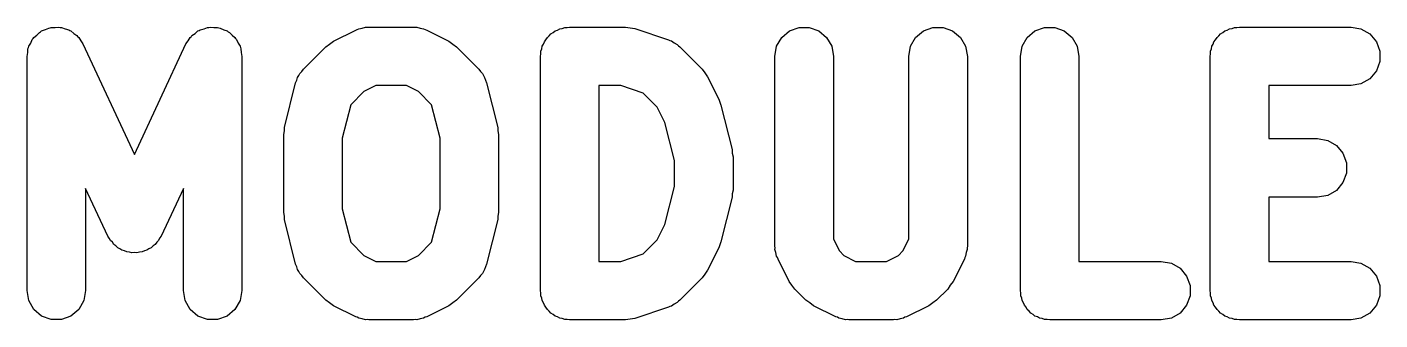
# Model space of a CAD drawing. Extents: x 10 to 287, y -200 to -10.
# Drawn here: x 126.3 to 132.07, y -78.68 to -77.43 of the extents above; entities that cross this region are included whole.
import ezdxf

# ---------------------------------------------------------------- set-up
doc = ezdxf.new("R2010")
doc.units = 0
doc.header["$MEASUREMENT"] = 0
doc.layers.add('BLACK', color=7, linetype='CONTINUOUS')

msp = doc.modelspace()

# ---------------------------------------------------------------- linework, layer by layer
at = {"layer": 'Black'}
for p, q in [((126.338, -77.4665), (126.349, -77.455)), ((126.349, -77.455), (126.354, -77.4527)), ((126.354, -77.4527), (126.358, -77.4491)), ((126.358, -77.4491), (126.374, -77.4435)), ((126.374, -77.4435), (126.389, -77.4367)), ((126.389, -77.4367), (126.394, -77.4362)), ((126.394, -77.4362), (126.399, -77.4343)), ((126.399, -77.4343), (126.416, -77.4343)), ((126.416, -77.4343), (126.432, -77.4329)), ((126.432, -77.4329), (126.437, -77.4343)), ((126.437, -77.4343), (126.443, -77.4343)), ((126.443, -77.4343), (126.458, -77.4399)), ((126.458, -77.4399), (126.474, -77.4441)), ((126.474, -77.4441), (126.478, -77.4472)), ((126.478, -77.4472), (126.483, -77.4491)), ((126.483, -77.4491), (126.496, -77.4596)), ((126.496, -77.4596), (126.509, -77.469)), ((126.999, -77.469), (127.013, -77.4596)), ((127.013, -77.4596), (127.025, -77.4491)), ((127.025, -77.4491), (127.03, -77.4472)), ((127.03, -77.4472), (127.035, -77.4441)), ((127.035, -77.4441), (127.051, -77.4399)), ((127.051, -77.4399), (127.066, -77.4343)), ((127.066, -77.4343), (127.071, -77.4343)), ((127.071, -77.4343), (127.077, -77.4329)), ((127.077, -77.4329), (127.093, -77.4343)), ((127.093, -77.4343), (127.109, -77.4343)), ((127.109, -77.4343), (127.114, -77.4362)), ((127.114, -77.4362), (127.12, -77.4366)), ((127.12, -77.4366), (127.135, -77.4436)), ((127.135, -77.4436), (127.15, -77.4491)), ((127.15, -77.4491), (127.154, -77.4527)), ((127.154, -77.4527), (127.159, -77.455)), ((127.159, -77.455), (127.171, -77.4665)), ((127.603, -77.4932), (127.698, -77.4456)), ((127.698, -77.4456), (127.705, -77.4435)), ((127.705, -77.4435), (127.711, -77.4399)), ((127.711, -77.4399), (127.726, -77.4374)), ((127.726, -77.4374), (127.74, -77.4332)), ((127.74, -77.4332), (127.747, -77.4336)), ((127.747, -77.4336), (127.754, -77.4324)), ((127.754, -77.4324), (127.945, -77.4324)), ((127.945, -77.4324), (127.952, -77.4336)), ((127.952, -77.4336), (127.959, -77.4332)), ((127.959, -77.4332), (127.973, -77.4374)), ((127.973, -77.4374), (127.987, -77.4399)), ((127.987, -77.4399), (127.994, -77.4435)), ((127.994, -77.4435), (128.001, -77.4456)), ((128.001, -77.4456), (128.096, -77.4932)), ((128.531, -77.4616), (128.541, -77.4562)), ((128.541, -77.4562), (128.549, -77.4491)), ((128.549, -77.4491), (128.559, -77.4454)), ((128.559, -77.4454), (128.569, -77.4399)), ((128.569, -77.4399), (128.579, -77.438)), ((128.579, -77.438), (128.59, -77.4343)), ((128.59, -77.4343), (128.601, -77.4343)), ((128.601, -77.4343), (128.611, -77.4324)), ((128.611, -77.4324), (128.849, -77.4324)), ((128.849, -77.4324), (128.869, -77.4359)), ((128.869, -77.4359), (128.889, -77.4388)), ((128.889, -77.4388), (129.032, -77.4864)), ((129.516, -77.477), (129.549, -77.4491)), ((129.549, -77.4491), (129.59, -77.4343)), ((129.59, -77.4343), (129.633, -77.4343)), ((129.633, -77.4343), (129.674, -77.4491)), ((129.674, -77.4491), (129.707, -77.477)), ((130.087, -77.477), (130.12, -77.4491)), ((130.12, -77.4491), (130.161, -77.4343)), ((130.161, -77.4343), (130.205, -77.4343)), ((130.205, -77.4343), (130.245, -77.4491)), ((130.245, -77.4491), (130.279, -77.477)), ((130.563, -77.477), (130.596, -77.4491)), ((130.596, -77.4491), (130.637, -77.4343)), ((130.637, -77.4343), (130.681, -77.4343)), ((130.681, -77.4343), (130.721, -77.4491)), ((130.721, -77.4491), (130.755, -77.477)), ((131.388, -77.4616), (131.398, -77.4562)), ((131.398, -77.4562), (131.406, -77.4491)), ((131.406, -77.4491), (131.416, -77.4454)), ((131.416, -77.4454), (131.426, -77.4399)), ((131.426, -77.4399), (131.437, -77.438)), ((131.437, -77.438), (131.447, -77.4343)), ((131.447, -77.4343), (131.458, -77.4343)), ((131.458, -77.4343), (131.469, -77.4324)), ((131.469, -77.4324), (131.945, -77.4324)), ((131.945, -77.4324), (131.987, -77.4399)), ((131.987, -77.4399), (132.025, -77.4616)), ((126.302, -77.5201), (126.303, -77.5146)), ((126.303, -77.5146), (126.312, -77.5005)), ((126.312, -77.5005), (126.318, -77.4857)), ((126.318, -77.4857), (126.322, -77.4818)), ((126.322, -77.4818), (126.325, -77.477)), ((126.325, -77.477), (126.338, -77.4665)), ((126.509, -77.469), (126.512, -77.4735)), ((126.512, -77.4735), (126.517, -77.477)), ((126.517, -77.477), (126.525, -77.4912)), ((126.525, -77.4912), (126.534, -77.5045)), ((126.534, -77.5045), (126.754, -77.9761)), ((126.754, -77.9761), (126.974, -77.5045)), ((126.974, -77.5045), (126.984, -77.4912)), ((126.984, -77.4912), (126.992, -77.477)), ((126.992, -77.477), (126.996, -77.4735)), ((126.996, -77.4735), (126.999, -77.469)), ((127.171, -77.4665), (127.183, -77.477)), ((127.183, -77.477), (127.186, -77.4818)), ((127.186, -77.4818), (127.19, -77.4857)), ((127.19, -77.4857), (127.197, -77.5005)), ((127.197, -77.5005), (127.205, -77.5146)), ((127.205, -77.5146), (127.206, -77.5201)), ((127.475, -77.6118), (127.571, -77.5166)), ((127.571, -77.5166), (127.587, -77.5051)), ((127.587, -77.5051), (127.603, -77.4932)), ((128.096, -77.4932), (128.112, -77.5051)), ((128.112, -77.5051), (128.128, -77.5166)), ((128.128, -77.5166), (128.224, -77.6118)), ((128.492, -77.5254), (128.494, -77.5146)), ((128.494, -77.5146), (128.499, -77.5052)), ((128.499, -77.5052), (128.503, -77.4949)), ((128.503, -77.4949), (128.51, -77.4865)), ((128.51, -77.4865), (128.516, -77.477)), ((128.516, -77.477), (128.524, -77.47)), ((128.524, -77.47), (128.531, -77.4616)), ((129.032, -77.4864), (129.038, -77.4898)), ((129.038, -77.4898), (129.045, -77.4917)), ((129.045, -77.4917), (129.057, -77.5001)), ((129.057, -77.5001), (129.07, -77.5071)), ((129.07, -77.5071), (129.075, -77.5125)), ((129.075, -77.5125), (129.081, -77.5166)), ((129.081, -77.5166), (129.176, -77.6118)), ((129.486, -77.5574), (129.494, -77.5146)), ((129.494, -77.5146), (129.516, -77.477)), ((129.707, -77.477), (129.729, -77.5146)), ((129.729, -77.5146), (129.736, -77.5574)), ((130.058, -77.5574), (130.065, -77.5146)), ((130.065, -77.5146), (130.087, -77.477)), ((130.279, -77.477), (130.3, -77.5146)), ((130.3, -77.5146), (130.308, -77.5574)), ((130.534, -77.5574), (130.542, -77.5146)), ((130.542, -77.5146), (130.563, -77.477)), ((130.755, -77.477), (130.776, -77.5146)), ((130.776, -77.5146), (130.784, -77.5574)), ((131.349, -77.5254), (131.351, -77.5146)), ((131.351, -77.5146), (131.357, -77.5052)), ((131.357, -77.5052), (131.36, -77.4949)), ((131.36, -77.4949), (131.367, -77.4865)), ((131.367, -77.4865), (131.373, -77.477)), ((131.373, -77.477), (131.381, -77.47)), ((131.381, -77.47), (131.388, -77.4616)), ((132.025, -77.4616), (132.053, -77.4949)), ((132.053, -77.4949), (132.068, -77.5357)), ((126.296, -77.5574), (126.299, -77.5413)), ((126.296, -78.5574), (126.296, -77.5574)), ((126.299, -77.5413), (126.3, -77.5251)), ((126.3, -77.5251), (126.302, -77.5201)), ((127.206, -77.5201), (127.208, -77.5251)), ((127.208, -77.5251), (127.21, -77.5413)), ((127.21, -77.5413), (127.213, -77.5574)), ((127.213, -77.5574), (127.213, -78.5574)), ((128.486, -77.5574), (128.488, -77.5466)), ((128.486, -78.5574), (128.486, -77.5574)), ((128.488, -77.5357), (128.492, -77.5254)), ((128.488, -77.5466), (128.488, -77.5357)), ((129.486, -78.3669), (129.486, -77.5574)), ((129.736, -77.5574), (129.736, -78.3374)), ((130.058, -78.3374), (130.058, -77.5574)), ((130.308, -77.5574), (130.308, -78.3669)), ((130.534, -78.5574), (130.534, -77.5574)), ((130.784, -77.5574), (130.784, -78.4324)), ((131.344, -77.5574), (131.345, -77.5466)), ((131.344, -78.5574), (131.344, -77.5574)), ((131.345, -77.5357), (131.349, -77.5254)), ((131.345, -77.5466), (131.345, -77.5357)), ((132.068, -77.5357), (132.068, -77.5791)), ((127.456, -77.6393), (127.46, -77.6303)), ((127.46, -77.6303), (127.469, -77.6217)), ((127.469, -77.6217), (127.475, -77.6118)), ((128.224, -77.6118), (128.23, -77.6217)), ((128.23, -77.6217), (128.239, -77.6303)), ((128.239, -77.6303), (128.243, -77.6393)), ((129.176, -77.6118), (129.187, -77.6282)), ((129.187, -77.6282), (129.199, -77.6443)), ((132.053, -77.6199), (132.025, -77.6531)), ((132.068, -77.5791), (132.053, -77.6199)), ((127.395, -77.8604), (127.442, -77.6699)), ((127.442, -77.6699), (127.447, -77.659)), ((127.447, -77.659), (127.45, -77.6474)), ((127.45, -77.6474), (127.456, -77.6393)), ((127.784, -77.6824), (127.733, -77.7077)), ((127.915, -77.6824), (127.784, -77.6824)), ((127.966, -77.7077), (127.915, -77.6824)), ((128.243, -77.6393), (128.248, -77.6474)), ((128.248, -77.6474), (128.252, -77.659)), ((128.252, -77.659), (128.256, -77.6699)), ((128.256, -77.6699), (128.304, -77.8604)), ((128.736, -77.6824), (128.736, -78.4324)), ((128.829, -77.6824), (128.736, -77.6824)), ((128.925, -77.7143), (128.829, -77.6824)), ((129.199, -77.6443), (129.247, -77.7396)), ((131.945, -77.6824), (131.594, -77.6824)), ((131.594, -77.6824), (131.594, -77.9086)), ((131.987, -77.6748), (131.945, -77.6824)), ((132.025, -77.6531), (131.987, -77.6748)), ((127.733, -77.7077), (127.677, -77.7641)), ((128.022, -77.7641), (127.966, -77.7077)), ((128.985, -77.7743), (128.925, -77.7143)), ((129.247, -77.7396), (129.251, -77.7527)), ((127.677, -77.7641), (127.641, -77.9061)), ((128.058, -77.9061), (128.022, -77.7641)), ((129.017, -77.8391), (128.985, -77.7743)), ((129.251, -77.7527), (129.256, -77.7652)), ((129.256, -77.7652), (129.304, -77.9556)), ((127.394, -77.8757), (127.395, -77.8604)), ((128.304, -77.8604), (128.305, -77.8757)), ((129.058, -78.0013), (129.017, -77.8391)), ((127.391, -77.8907), (127.394, -77.8757)), ((127.391, -78.224), (127.391, -77.8907)), ((127.641, -77.9061), (127.641, -78.2087)), ((128.058, -78.2087), (128.058, -77.9061)), ((128.305, -77.8757), (128.308, -77.8907)), ((128.308, -77.8907), (128.308, -78.224)), ((131.594, -77.9086), (131.802, -77.9086)), ((131.802, -77.9086), (131.845, -77.9161)), ((131.845, -77.9161), (131.882, -77.9378)), ((129.304, -77.9556), (129.305, -77.9709)), ((129.305, -77.9709), (129.308, -77.986)), ((131.882, -77.9378), (131.91, -77.9711)), ((131.91, -77.9711), (131.925, -78.0119)), ((129.058, -78.1134), (129.058, -78.0013)), ((129.308, -77.986), (129.308, -78.1288)), ((131.925, -78.0119), (131.925, -78.0553)), ((131.925, -78.0553), (131.91, -78.0961)), ((126.641, -78.3245), (126.546, -78.1208)), ((126.546, -78.1208), (126.546, -78.5574)), ((126.963, -78.1208), (126.868, -78.3245)), ((126.963, -78.5574), (126.963, -78.1208)), ((129.017, -78.2757), (129.058, -78.1134)), ((129.305, -78.1439), (129.304, -78.1591)), ((129.308, -78.1288), (129.305, -78.1439)), ((131.845, -78.151), (131.802, -78.1586)), ((131.882, -78.1293), (131.845, -78.151)), ((131.91, -78.0961), (131.882, -78.1293)), ((127.641, -78.2087), (127.677, -78.3506)), ((128.022, -78.3506), (128.058, -78.2087)), ((129.304, -78.1591), (129.256, -78.3496)), ((131.802, -78.1586), (131.594, -78.1586)), ((131.594, -78.1586), (131.594, -78.4324)), ((127.394, -78.2391), (127.391, -78.224)), ((127.395, -78.2544), (127.394, -78.2391)), ((127.442, -78.4448), (127.395, -78.2544)), ((128.304, -78.2544), (128.256, -78.4448)), ((128.305, -78.2391), (128.304, -78.2544)), ((128.308, -78.224), (128.305, -78.2391)), ((126.647, -78.3335), (126.641, -78.3245)), ((126.868, -78.3245), (126.861, -78.3335)), ((128.985, -78.3405), (129.017, -78.2757)), ((126.652, -78.3433), (126.647, -78.3335)), ((126.66, -78.3511), (126.652, -78.3433)), ((126.666, -78.3601), (126.66, -78.3511)), ((126.675, -78.3663), (126.666, -78.3601)), ((126.683, -78.374), (126.675, -78.3663)), ((126.692, -78.3787), (126.683, -78.374)), ((126.701, -78.385), (126.692, -78.3787)), ((126.816, -78.3787), (126.807, -78.385)), ((126.826, -78.374), (126.816, -78.3787)), ((126.834, -78.3663), (126.826, -78.374)), ((126.843, -78.3601), (126.834, -78.3663)), ((126.849, -78.3511), (126.843, -78.3601)), ((126.857, -78.3433), (126.849, -78.3511)), ((126.861, -78.3335), (126.857, -78.3433)), ((127.677, -78.3506), (127.733, -78.407)), ((127.966, -78.407), (128.022, -78.3506)), ((128.925, -78.4005), (128.985, -78.3405)), ((129.247, -78.3752), (129.199, -78.4704)), ((129.251, -78.3621), (129.247, -78.3752)), ((129.256, -78.3496), (129.251, -78.3621)), ((129.488, -78.374), (129.486, -78.3669)), ((129.487, -78.3812), (129.488, -78.374)), ((129.491, -78.3952), (129.487, -78.3812)), ((129.736, -78.3374), (129.762, -78.3881)), ((130.032, -78.3881), (130.058, -78.3374)), ((130.307, -78.3812), (130.303, -78.3952)), ((130.308, -78.3669), (130.307, -78.374)), ((130.307, -78.374), (130.307, -78.3812)), ((126.712, -78.3878), (126.701, -78.385)), ((126.722, -78.3924), (126.712, -78.3878)), ((126.733, -78.3934), (126.722, -78.3924)), ((126.743, -78.3962), (126.733, -78.3934)), ((126.754, -78.3952), (126.743, -78.3962)), ((126.765, -78.3962), (126.754, -78.3952)), ((126.776, -78.3934), (126.765, -78.3962)), ((126.787, -78.3924), (126.776, -78.3934)), ((126.797, -78.3878), (126.787, -78.3924)), ((126.807, -78.385), (126.797, -78.3878)), ((127.733, -78.407), (127.784, -78.4324)), ((127.784, -78.4324), (127.915, -78.4324)), ((127.915, -78.4324), (127.966, -78.407)), ((128.736, -78.4324), (128.829, -78.4324)), ((128.829, -78.4324), (128.925, -78.4005)), ((129.494, -78.4097), (129.491, -78.3952)), ((129.498, -78.4159), (129.494, -78.4097)), ((129.5, -78.4228), (129.498, -78.4159)), ((129.547, -78.518), (129.5, -78.4228)), ((129.762, -78.3881), (129.781, -78.407)), ((129.781, -78.407), (129.831, -78.4324)), ((129.831, -78.4324), (129.963, -78.4324)), ((129.963, -78.4324), (130.014, -78.407)), ((130.014, -78.407), (130.032, -78.3881)), ((130.295, -78.4228), (130.247, -78.518)), ((130.297, -78.4159), (130.295, -78.4228)), ((130.3, -78.4097), (130.297, -78.4159)), ((130.303, -78.3952), (130.3, -78.4097)), ((130.784, -78.4324), (131.135, -78.4324)), ((131.135, -78.4324), (131.178, -78.4399)), ((131.178, -78.4399), (131.216, -78.4616)), ((131.594, -78.4324), (131.945, -78.4324)), ((131.945, -78.4324), (131.987, -78.4399)), ((131.987, -78.4399), (132.025, -78.4616)), ((127.447, -78.4558), (127.442, -78.4448)), ((127.45, -78.4674), (127.447, -78.4558)), ((127.456, -78.4755), (127.45, -78.4674)), ((127.46, -78.4845), (127.456, -78.4755)), ((127.469, -78.4931), (127.46, -78.4845)), ((127.475, -78.5029), (127.469, -78.4931)), ((128.23, -78.4931), (128.224, -78.5029)), ((128.239, -78.4845), (128.23, -78.4931)), ((128.243, -78.4755), (128.239, -78.4845)), ((128.248, -78.4674), (128.243, -78.4755)), ((128.252, -78.4558), (128.248, -78.4674)), ((128.256, -78.4448), (128.252, -78.4558)), ((129.187, -78.4865), (129.176, -78.5029)), ((129.199, -78.4704), (129.187, -78.4865)), ((131.216, -78.4616), (131.243, -78.4949)), ((131.243, -78.4949), (131.258, -78.5357)), ((132.025, -78.4616), (132.053, -78.4949)), ((132.053, -78.4949), (132.068, -78.5357)), ((127.571, -78.5981), (127.475, -78.5029)), ((128.224, -78.5029), (128.128, -78.5981)), ((129.176, -78.5029), (129.081, -78.5981)), ((129.559, -78.5341), (129.547, -78.518)), ((129.571, -78.5505), (129.559, -78.5341)), ((129.618, -78.5981), (129.571, -78.5505)), ((130.224, -78.5505), (130.176, -78.5981)), ((130.235, -78.5341), (130.224, -78.5505)), ((130.247, -78.518), (130.235, -78.5341)), ((131.258, -78.5357), (131.258, -78.5791)), ((132.068, -78.5357), (132.068, -78.5791)), ((126.303, -78.6001), (126.296, -78.5574)), ((126.325, -78.6377), (126.303, -78.6001)), ((126.538, -78.6001), (126.517, -78.6377)), ((126.546, -78.5574), (126.538, -78.6001)), ((126.97, -78.6001), (126.963, -78.5574)), ((126.992, -78.6377), (126.97, -78.6001)), ((127.205, -78.6001), (127.183, -78.6377)), ((127.213, -78.5574), (127.205, -78.6001)), ((127.587, -78.6096), (127.571, -78.5981)), ((127.603, -78.6216), (127.587, -78.6096)), ((128.112, -78.6096), (128.096, -78.6216)), ((128.128, -78.5981), (128.112, -78.6096)), ((128.488, -78.5682), (128.486, -78.5574)), ((128.488, -78.5791), (128.488, -78.5682)), ((128.492, -78.5894), (128.488, -78.5791)), ((128.494, -78.6001), (128.492, -78.5894)), ((128.499, -78.6096), (128.494, -78.6001)), ((128.503, -78.6199), (128.499, -78.6096)), ((129.07, -78.6077), (129.057, -78.6147)), ((129.075, -78.6023), (129.07, -78.6077)), ((129.081, -78.5981), (129.075, -78.6023)), ((129.635, -78.6096), (129.618, -78.5981)), ((129.651, -78.6216), (129.635, -78.6096)), ((130.16, -78.6096), (130.143, -78.6216)), ((130.176, -78.5981), (130.16, -78.6096)), ((130.536, -78.5682), (130.534, -78.5574)), ((130.536, -78.5791), (130.536, -78.5682)), ((130.54, -78.5894), (130.536, -78.5791)), ((130.542, -78.6001), (130.54, -78.5894)), ((130.547, -78.6096), (130.542, -78.6001)), ((130.551, -78.6199), (130.547, -78.6096)), ((131.258, -78.5791), (131.243, -78.6199)), ((131.345, -78.5682), (131.344, -78.5574)), ((131.345, -78.5791), (131.345, -78.5682)), ((131.349, -78.5894), (131.345, -78.5791)), ((131.351, -78.6001), (131.349, -78.5894)), ((131.357, -78.6096), (131.351, -78.6001)), ((131.36, -78.6199), (131.357, -78.6096)), ((132.068, -78.5791), (132.053, -78.6199)), ((126.358, -78.6656), (126.325, -78.6377)), ((126.399, -78.6805), (126.358, -78.6656)), ((126.483, -78.6656), (126.443, -78.6805)), ((126.517, -78.6377), (126.483, -78.6656)), ((127.025, -78.6656), (126.992, -78.6377)), ((127.066, -78.6805), (127.025, -78.6656)), ((127.15, -78.6656), (127.109, -78.6805)), ((127.183, -78.6377), (127.15, -78.6656)), ((127.698, -78.6692), (127.603, -78.6216)), ((127.705, -78.6712), (127.698, -78.6692)), ((127.711, -78.6748), (127.705, -78.6712)), ((127.994, -78.6712), (127.987, -78.6748)), ((128.001, -78.6692), (127.994, -78.6712)), ((128.096, -78.6216), (128.001, -78.6692)), ((128.51, -78.6283), (128.503, -78.6199)), ((128.516, -78.6377), (128.51, -78.6283)), ((128.524, -78.6448), (128.516, -78.6377)), ((128.531, -78.6531), (128.524, -78.6448)), ((128.541, -78.6586), (128.531, -78.6531)), ((128.549, -78.6656), (128.541, -78.6586)), ((128.559, -78.6694), (128.549, -78.6656)), ((128.569, -78.6748), (128.559, -78.6694)), ((129.032, -78.6283), (128.889, -78.676)), ((129.038, -78.6249), (129.032, -78.6283)), ((129.045, -78.6231), (129.038, -78.6249)), ((129.057, -78.6147), (129.045, -78.6231)), ((129.746, -78.6692), (129.651, -78.6216)), ((129.753, -78.6712), (129.746, -78.6692)), ((129.759, -78.6748), (129.753, -78.6712)), ((130.041, -78.6712), (130.035, -78.6748)), ((130.048, -78.6692), (130.041, -78.6712)), ((130.143, -78.6216), (130.048, -78.6692)), ((130.558, -78.6283), (130.551, -78.6199)), ((130.563, -78.6377), (130.558, -78.6283)), ((130.572, -78.6448), (130.563, -78.6377)), ((130.579, -78.6531), (130.572, -78.6448)), ((130.588, -78.6586), (130.579, -78.6531)), ((130.596, -78.6656), (130.588, -78.6586)), ((130.607, -78.6694), (130.596, -78.6656)), ((130.616, -78.6748), (130.607, -78.6694)), ((131.216, -78.6531), (131.178, -78.6748)), ((131.243, -78.6199), (131.216, -78.6531)), ((131.367, -78.6283), (131.36, -78.6199)), ((131.373, -78.6377), (131.367, -78.6283)), ((131.381, -78.6448), (131.373, -78.6377)), ((131.388, -78.6531), (131.381, -78.6448)), ((131.398, -78.6586), (131.388, -78.6531)), ((131.406, -78.6656), (131.398, -78.6586)), ((131.416, -78.6694), (131.406, -78.6656)), ((131.426, -78.6748), (131.416, -78.6694)), ((132.025, -78.6531), (131.987, -78.6748)), ((132.053, -78.6199), (132.025, -78.6531)), ((126.443, -78.6805), (126.399, -78.6805)), ((127.109, -78.6805), (127.066, -78.6805)), ((127.726, -78.6774), (127.711, -78.6748)), ((127.74, -78.6816), (127.726, -78.6774)), ((127.747, -78.6811), (127.74, -78.6816)), ((127.754, -78.6824), (127.747, -78.6811)), ((127.945, -78.6824), (127.754, -78.6824)), ((127.952, -78.6811), (127.945, -78.6824)), ((127.959, -78.6816), (127.952, -78.6811)), ((127.973, -78.6774), (127.959, -78.6816)), ((127.987, -78.6748), (127.973, -78.6774)), ((128.579, -78.6767), (128.569, -78.6748)), ((128.59, -78.6805), (128.579, -78.6767)), ((128.601, -78.6805), (128.59, -78.6805)), ((128.611, -78.6824), (128.601, -78.6805)), ((128.849, -78.6824), (128.611, -78.6824)), ((128.869, -78.6789), (128.849, -78.6824)), ((128.889, -78.676), (128.869, -78.6789)), ((129.774, -78.6774), (129.759, -78.6748)), ((129.788, -78.6816), (129.774, -78.6774)), ((129.795, -78.6811), (129.788, -78.6816)), ((129.802, -78.6824), (129.795, -78.6811)), ((129.992, -78.6824), (129.802, -78.6824)), ((129.999, -78.6811), (129.992, -78.6824)), ((130.007, -78.6816), (129.999, -78.6811)), ((130.021, -78.6774), (130.007, -78.6816)), ((130.035, -78.6748), (130.021, -78.6774)), ((130.627, -78.6767), (130.616, -78.6748)), ((130.637, -78.6805), (130.627, -78.6767)), ((130.648, -78.6805), (130.637, -78.6805)), ((130.659, -78.6824), (130.648, -78.6805)), ((131.135, -78.6824), (130.659, -78.6824)), ((131.178, -78.6748), (131.135, -78.6824)), ((131.437, -78.6767), (131.426, -78.6748)), ((131.447, -78.6805), (131.437, -78.6767)), ((131.458, -78.6805), (131.447, -78.6805)), ((131.469, -78.6824), (131.458, -78.6805)), ((131.945, -78.6824), (131.469, -78.6824)), ((131.987, -78.6748), (131.945, -78.6824))]:
    msp.add_line(p, q, dxfattribs=at)

doc.saveas('drawing.dxf')
